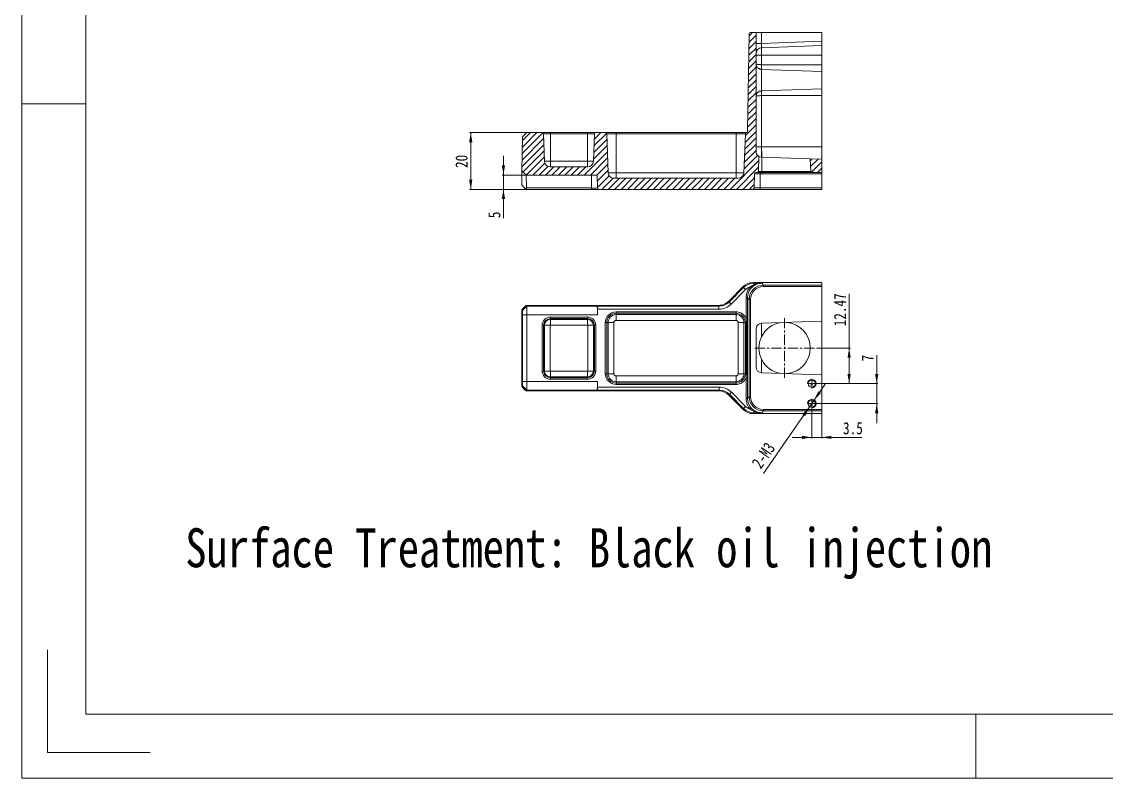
# Model space of a CAD drawing. Header units: millimetres. Extents: x 5870 to 6539, y 836 to 1309.
# Drawn here: x 5870.5 to 6250.2, y 836.1 to 1101.1 of the extents above; entities that cross this region are included whole.
import ezdxf

# ---------------------------------------------------------------- set-up
doc = ezdxf.new("R2010")
doc.units = ezdxf.units.MM
doc.header["$LTSCALE"] = 0.1
doc.linetypes.add('CENTER', pattern=[0.6, 0.375, -0.075, 0.075, -0.075])
doc.layers.get('0').update_dxf_attribs({"lineweight": 18})
for name, color, linetype, lineweight in [('1', 7, 'Continuous', 18), ('screw', 33, 'Continuous', 13), ('ZG02B_00-15KDXF_CONTINUOUS_LINE', 7, 'Continuous', 18), ('尺寸标注', 3, 'Continuous', 9), ('尺寸线层', 3, 'Continuous', 18)]:
    doc.layers.add(name, color=color, linetype=linetype, lineweight=lineweight)
doc.styles.get("Standard").update_dxf_attribs({"font": 'txt', "width": 0.8})
doc.dimstyles.new('3.5', dxfattribs={"dimscale": 0.85, "dimtxt": 5, "dimasz": 4, "dimexe": 0.5, "dimexo": 0, "dimgap": 1.2, "dimtad": 1, "dimzin": 0, "dimdsep": 46, "dimtxsty": 'Standard', "dimcen": 0, "dimdle": 8, "dimclrd": 256, "dimclre": 256, "dimclrt": 256, "dimadec": 1, "dimazin": 0, "dimtfac": 1, "dimtmove": 0, "dimatfit": 0, "dimfxl": 0, "dimtolj": 1, "dimtzin": 0, "dimarcsym": 0})

# ---------------------------------------------------------------- blocks, each defined once
blk = doc.blocks.new('*X15')
at = {"insert": (5292.8, 1049.87), "char_height": 4.25, "width": 19.664, "attachment_point": 1, "rotation": 90}
blk.add_mtext('20', dxfattribs=at)
blk = doc.blocks.new('*X14')
at = {"layer": '尺寸标注', "linetype": 'Continuous', "ltscale": 20}
for points in [[(6027.69, 1062.27), (6028.25, 1058.87), (6027.12, 1058.87)], [(6027.69, 1042.38), (6028.25, 1045.78), (6027.12, 1045.78)]]:
    blk.add_hatch(color=256, dxfattribs=at).paths.add_polyline_path(points, flags=0)
for p, q in [((6047.32, 1062.27), (6027.26, 1062.27)), ((6027.69, 1062.27), (6027.69, 1042.38)), ((6047.05, 1042.38), (6027.26, 1042.38))]:
    blk.add_line(p, q, dxfattribs=at)
at = {"layer": '尺寸标注', "ltscale": 20}
blk.add_blockref('*X15', (729.53, 0), dxfattribs=at)
blk = doc.blocks.new('screw_m3_l')
at = {"layer": 'screw', "color": 1, "linetype": 'CENTER', "ltscale": 0.093297}
for p, q in [((-1.65, 0), (1.65, 0)), ((0, -1.65), (0, 1.65))]:
    blk.add_line(p, q, dxfattribs=at)
at = {"layer": 'screw', "color": 33}
blk.add_circle((0, 0), 1.25, dxfattribs=at)
at = {"layer": 'screw', "color": 92}
blk.add_arc((0, 0), 1.5, 270, 180, dxfattribs=at)
at = {"layer": 'screw', "color": 6, "insert": (-0.51, -0.76), "char_height": 0.6, "width": 1.5963, "attachment_point": 7}
blk.add_mtext('{\\W1;M3}', dxfattribs=at)
blk = doc.blocks.new('*X19')
at = {"layer": '尺寸标注', "linetype": 'Continuous', "ltscale": 20}
for points in [[(6160.15, 986.82), (6159.58, 983.42), (6160.71, 983.42)], [(6160.15, 974.35), (6159.58, 977.75), (6160.71, 977.75)]]:
    blk.add_hatch(color=256, dxfattribs=at).paths.add_polyline_path(points, flags=0)
for p, q in [((6160.15, 974.35), (6160.15, 1005.8)), ((6148.7, 986.82), (6160.57, 986.82)), ((6148.7, 974.35), (6160.57, 974.35))]:
    blk.add_line(p, q, dxfattribs=at)
at = {"layer": '尺寸标注', "ltscale": 20, "insert": (6156.99, 1000.22), "char_height": 4.25, "width": 22.3021, "attachment_point": 5, "rotation": 90}
blk.add_mtext('12.47', dxfattribs=at)
blk = doc.blocks.new('*X20')
at = {"layer": '尺寸标注', "linetype": 'Continuous', "ltscale": 20}
for points in [[(6169.8, 974.35), (6169.23, 977.75), (6170.37, 977.75)], [(6169.8, 967.35), (6169.23, 963.95), (6170.37, 963.95)]]:
    blk.add_hatch(color=256, dxfattribs=at).paths.add_polyline_path(points, flags=0)
for p, q in [((6169.8, 960.55), (6169.8, 984.37)), ((6148.7, 974.35), (6170.23, 974.35)), ((6148.7, 967.35), (6170.23, 967.35))]:
    blk.add_line(p, q, dxfattribs=at)
at = {"layer": '尺寸标注', "ltscale": 20, "insert": (6166.66, 983.27), "char_height": 4.25, "width": 8.5, "attachment_point": 5, "rotation": 90}
blk.add_mtext('7', dxfattribs=at)
blk = doc.blocks.new('*X21')
at = {"layer": '尺寸标注', "linetype": 'Continuous', "ltscale": 20}
for points in [[(6147.05, 955.53), (6143.65, 956.1), (6143.65, 954.97)], [(6150.55, 955.53), (6153.95, 956.1), (6153.95, 954.97)]]:
    blk.add_hatch(color=256, dxfattribs=at).paths.add_polyline_path(points, flags=0)
for p, q in [((6147.05, 967.35), (6147.05, 955.11)), ((6150.55, 967.35), (6150.55, 955.11)), ((6140.25, 955.53), (6164.58, 955.53))]:
    blk.add_line(p, q, dxfattribs=at)
at = {"layer": '尺寸标注', "ltscale": 20, "insert": (6161.48, 958.72), "char_height": 4.25, "width": 12.4235, "attachment_point": 5}
blk.add_mtext('3.5', dxfattribs=at)
blk = doc.blocks.new('*X23')
at = {"layer": '尺寸标注', "linetype": 'Continuous', "ltscale": 20}
for points in [[(6147.9, 968.59), (6149.36, 971.71), (6150.3, 971.07)], [(6146.2, 966.12), (6143.8, 963.64), (6144.74, 963)]]:
    blk.add_hatch(color=256, dxfattribs=at).paths.add_polyline_path(points, flags=0)
blk.add_line((6130.17, 942.84), (6151.76, 974.19), dxfattribs=at)
at = {"layer": '尺寸标注', "ltscale": 20, "insert": (6130.14, 949.21), "char_height": 4.25, "width": 20.9338, "attachment_point": 5, "rotation": 55.4501}
blk.add_mtext('2-M3', dxfattribs=at)
blk = doc.blocks.new('*X28')
at = {"layer": '尺寸标注', "linetype": 'Continuous', "ltscale": 20}
for points in [[(6039.13, 1047.38), (6038.57, 1050.78), (6039.7, 1050.78)], [(6039.13, 1042.38), (6038.57, 1038.98), (6039.7, 1038.98)]]:
    blk.add_hatch(color=256, dxfattribs=at).paths.add_polyline_path(points, flags=0)
for p, q in [((6039.13, 1032.31), (6039.13, 1054.18)), ((6047.09, 1047.38), (6038.71, 1047.38)), ((6047.05, 1042.38), (6038.71, 1042.38))]:
    blk.add_line(p, q, dxfattribs=at)
at = {"layer": '尺寸标注', "ltscale": 20, "insert": (6035.95, 1033.44), "char_height": 4.25, "width": 8.5, "attachment_point": 5, "rotation": 90}
blk.add_mtext('5', dxfattribs=at)

msp = doc.modelspace()

# ---------------------------------------------------------------- hatches: boundary and pattern name
at = {"layer": 'ZG02B_00-15KDXF_CONTINUOUS_LINE', "linetype": 'Continuous'}
h = msp.add_hatch(dxfattribs=at)
h.set_pattern_fill('ANSI31', color=2, scale=0.5, style=0)
h.paths.add_polyline_path([(6150.55, 1048.333), (6147.016, 1048.333), (6146.706, 1048.633), (6146.551, 1053.072), (6150.55, 1052.932)], flags=0)
edge = h.paths.add_edge_path(flags=0)
edge.add_line((6052.649, 1062.273), (6047.318, 1062.273))
edge.add_line((6047.318, 1062.273), (6045.818, 1060.8))
edge.add_line((6045.818, 1060.8), (6045.61, 1048.883))
edge.add_line((6045.61, 1048.883), (6047.084, 1047.383))
edge.add_line((6047.084, 1047.383), (6071.934, 1047.383))
edge.add_line((6071.934, 1047.383), (6072.013, 1042.875))
edge.add_arc((6072.513, 1042.883), 0.5, 181, 270)
edge.add_line((6072.513, 1042.383), (6126.36, 1042.383))
edge.add_arc((6126.36, 1042.883), 0.5, 270, 358)
edge.add_line((6126.859, 1042.866), (6127.033, 1047.851))
edge.add_ellipse((6127.533, 1047.833), major_axis=(0, 0.5), ratio=1, start_angle=0, end_angle=88)
edge.add_line((6127.533, 1048.333), (6128.085, 1048.333))
edge.add_line((6128.085, 1048.333), (6128.395, 1048.633))
edge.add_line((6128.395, 1048.633), (6128.58, 1053.918))
edge.add_ellipse((6129.55, 1055.666), major_axis=(0, 2), ratio=1, start_angle=90, end_angle=150.96343)
edge.add_line((6127.55, 1055.666), (6127.55, 1097.333))
edge.add_line((6127.55, 1097.333), (6125.653, 1097.333))
edge.add_arc((6125.653, 1096.833), 0.5, 90, 179)
edge.add_line((6125.153, 1096.842), (6124.558, 1062.732))
edge.add_ellipse((6124.058, 1062.741), major_axis=(0, 0.5), ratio=1, start_angle=194.72217, end_angle=269)
edge.add_arc((6124.312, 1061.773), 0.5, 104.72217, 178)
edge.add_line((6123.813, 1061.791), (6123.338, 1048.214))
edge.add_ellipse((6121.34, 1048.283), major_axis=(0, 2), ratio=1, start_angle=180, end_angle=268)
edge.add_line((6121.34, 1046.283), (6077.761, 1046.283))
edge.add_ellipse((6077.761, 1048.283), major_axis=(0, 2), ratio=1, start_angle=92, end_angle=180)
edge.add_line((6075.762, 1048.214), (6075.288, 1061.791))
edge.add_arc((6074.788, 1061.773), 0.5, 2, 90)
edge.add_line((6074.788, 1062.273), (6071.452, 1062.273))
edge.add_arc((6071.452, 1061.773), 0.5, 90, 178)
edge.add_line((6070.952, 1061.791), (6070.618, 1052.214))
edge.add_ellipse((6068.619, 1052.283), major_axis=(0, 2), ratio=1, start_angle=180, end_angle=268)
edge.add_line((6068.619, 1050.283), (6055.482, 1050.283))
edge.add_ellipse((6055.482, 1052.283), major_axis=(0, 2), ratio=1, start_angle=92, end_angle=180)
edge.add_line((6053.483, 1052.214), (6053.148, 1061.791))
edge.add_arc((6052.649, 1061.773), 0.5, 2, 90)

# ---------------------------------------------------------------- linework, layer by layer
at = {"color": 7, "linetype": 'Continuous'}
for p, q in [((5870.489, 836.129), (5870.489, 1308.534)), ((5892.985, 858.625), (5892.985, 1286.039)), ((5870.489, 1072.332), (5892.985, 1072.332)), ((5879.488, 845.128), (5879.488, 881.12)), ((5892.985, 858.625), (6516.109, 858.625)), ((6204.547, 836.129), (6204.547, 858.625)), ((5879.488, 845.128), (5915.48, 845.128)), ((5870.489, 836.129), (6538.605, 836.129))]:
    msp.add_line(p, q, dxfattribs=at)
at = {"color": 2, "linetype": 'Continuous'}
for p, q in [((6111.191, 858.625), (6165.18, 858.625)), ((6165.18, 858.625), (6201.173, 858.625)), ((6201.173, 858.625), (6255.162, 858.625))]:
    msp.add_line(p, q, dxfattribs=at)
at = {"layer": '1', "color": 155, "linetype": 'Continuous', "lineweight": 18}
for p, q in [((6127.55, 1055.666), (6127.55, 1097.333)), ((6124.558, 1062.732), (6125.153, 1096.842)), ((6146.706, 1048.633), (6137.55, 1048.633))]:
    msp.add_line(p, q, dxfattribs=at)
at = {"layer": '1', "color": 7, "linetype": 'Continuous', "lineweight": 18}
for p, q in [((6127.55, 1055.666), (6127.55, 1097.333)), ((6125.153, 1096.842), (6124.558, 1062.732))]:
    msp.add_line(p, q, dxfattribs=at)
at = {"layer": 'ZG02B_00-15KDXF_CONTINUOUS_LINE', "color": 7, "linetype": 'Continuous'}
for p, q in [((6127.55, 1097.333), (6125.653, 1097.333)), ((6127.55, 1097.333), (6125.653, 1097.333)), ((6127.55, 1097.333), (6129.48, 1097.333)), ((6129.48, 1097.333), (6150.55, 1097.333)), ((6129.48, 1097.333), (6129.48, 1093.498)), ((6150.55, 1097.333), (6150.55, 1094.234)), ((6127.55, 1093.498), (6129.48, 1093.498)), ((6129.48, 1093.498), (6150.55, 1094.234)), ((6150.55, 1094.234), (6150.55, 1092.735)), ((6150.55, 1092.735), (6129.48, 1091.999)), ((6129.48, 1091.999), (6129.48, 1089.333)), ((6150.55, 1092.735), (6150.55, 1089.333)), ((6127.55, 1089.333), (6129.48, 1089.333)), ((6150.55, 1089.333), (6129.48, 1089.333)), ((6129.48, 1089.333), (6129.48, 1086.054)), ((6129.48, 1086.054), (6150.55, 1086.054)), ((6150.55, 1086.054), (6150.55, 1089.333)), ((6150.55, 1086.054), (6150.55, 1083.687)), ((6150.55, 1083.687), (6129.48, 1084.413)), ((6129.48, 1084.413), (6129.48, 1076.854)), ((6150.55, 1077.58), (6150.55, 1083.687)), ((6129.48, 1076.854), (6150.55, 1077.58)), ((6150.55, 1075.213), (6129.48, 1075.213)), ((6129.48, 1075.213), (6129.48, 1057.333)), ((6150.55, 1077.58), (6150.55, 1075.213)), ((6150.55, 1057.333), (6150.55, 1075.213)), ((6045.61, 1048.883), (6045.818, 1060.8)), ((6045.818, 1060.8), (6045.61, 1048.883)), ((6047.318, 1062.273), (6045.818, 1060.8)), ((6047.318, 1062.273), (6045.818, 1060.8)), ((6052.649, 1062.273), (6047.318, 1062.273)), ((6052.649, 1062.273), (6047.318, 1062.273)), ((6052.649, 1062.273), (6055.55, 1062.273)), ((6053.483, 1052.214), (6053.148, 1061.791)), ((6055.55, 1061.791), (6053.148, 1061.791)), ((6053.483, 1052.214), (6053.148, 1061.791)), ((6055.55, 1062.273), (6055.55, 1061.791)), ((6055.55, 1062.273), (6068.55, 1062.273)), ((6055.55, 1061.791), (6055.55, 1052.214)), ((6068.55, 1061.791), (6055.55, 1061.791)), ((6068.55, 1062.273), (6068.55, 1061.791)), ((6068.55, 1062.273), (6071.452, 1062.273)), ((6068.55, 1052.214), (6068.55, 1061.791)), ((6070.952, 1061.791), (6068.55, 1061.791)), ((6070.952, 1061.791), (6070.618, 1052.214)), ((6070.952, 1061.791), (6070.618, 1052.214)), ((6074.788, 1062.273), (6071.452, 1062.273)), ((6074.788, 1062.273), (6071.452, 1062.273)), ((6074.788, 1062.273), (6078.55, 1062.273)), ((6075.288, 1061.791), (6075.762, 1048.214)), ((6078.55, 1061.791), (6075.288, 1061.791)), ((6075.762, 1048.214), (6075.288, 1061.791)), ((6078.55, 1062.273), (6120.55, 1062.273)), ((6078.55, 1062.273), (6078.55, 1061.791)), ((6078.55, 1061.791), (6078.55, 1048.214)), ((6120.55, 1061.791), (6078.55, 1061.791)), ((6120.55, 1062.273), (6120.55, 1061.791)), ((6120.55, 1062.273), (6124.059, 1062.273)), ((6123.813, 1061.791), (6120.55, 1061.791)), ((6120.55, 1048.214), (6120.55, 1061.791)), ((6123.338, 1048.214), (6123.813, 1061.791)), ((6123.813, 1061.791), (6123.338, 1048.214)), ((6127.55, 1057.333), (6129.48, 1057.333)), ((6129.48, 1057.333), (6150.55, 1057.333)), ((6129.48, 1057.333), (6129.48, 1053.668)), ((6129.55, 1055.666), (6129.55, 1047.666)), ((6150.55, 1057.333), (6150.55, 1052.932)), ((6053.483, 1052.214), (6055.55, 1052.214)), ((6055.55, 1052.214), (6068.55, 1052.214)), ((6055.55, 1052.214), (6055.55, 1050.283)), ((6068.55, 1052.214), (6070.618, 1052.214)), ((6068.55, 1052.214), (6068.55, 1050.283)), ((6128.58, 1053.918), (6128.395, 1048.633)), ((6128.395, 1048.633), (6128.58, 1053.918)), ((6129.48, 1053.668), (6146.551, 1053.072)), ((6146.706, 1048.633), (6146.551, 1053.072)), ((6146.551, 1053.072), (6150.55, 1052.932)), ((6146.706, 1048.633), (6146.551, 1053.072)), ((6146.551, 1053.072), (6150.55, 1052.932)), ((6150.55, 1052.932), (6150.55, 1048.333)), ((6150.55, 1052.932), (6150.55, 1048.333)), ((6045.55, 1045.436), (6045.61, 1048.883)), ((6045.61, 1048.883), (6047.084, 1047.383)), ((6045.61, 1048.883), (6047.084, 1047.383)), ((6068.619, 1050.283), (6055.482, 1050.283)), ((6068.619, 1050.283), (6055.482, 1050.283)), ((6075.762, 1048.214), (6078.55, 1048.214)), ((6078.55, 1048.214), (6120.55, 1048.214)), ((6078.55, 1048.214), (6078.55, 1046.283)), ((6120.55, 1048.214), (6123.338, 1048.214)), ((6120.55, 1048.214), (6120.55, 1046.283)), ((6127.533, 1048.333), (6128.085, 1048.333)), ((6127.533, 1048.333), (6128.085, 1048.333)), ((6128.085, 1048.333), (6128.395, 1048.633)), ((6128.085, 1048.333), (6128.395, 1048.633)), ((6128.085, 1048.333), (6147.016, 1048.333)), ((6137.55, 1048.633), (6128.395, 1048.633)), ((6129.05, 1047.851), (6129.05, 1048.333)), ((6146.706, 1048.633), (6147.016, 1048.333)), ((6147.016, 1048.333), (6146.706, 1048.633)), ((6147.016, 1048.333), (6150.55, 1048.333)), ((6150.55, 1048.333), (6147.016, 1048.333)), ((6150.55, 1048.333), (6150.55, 1047.851)), ((6045.606, 1043.827), (6045.55, 1045.436)), ((6047.084, 1047.383), (6071.934, 1047.383)), ((6047.084, 1047.383), (6071.934, 1047.383)), ((6047.091, 1047.383), (6047.156, 1042.866)), ((6070.014, 1042.866), (6069.935, 1047.383)), ((6072.013, 1042.875), (6071.934, 1047.383)), ((6071.934, 1047.383), (6072.013, 1042.875)), ((6077.761, 1046.283), (6121.34, 1046.283)), ((6121.34, 1046.283), (6077.761, 1046.283)), ((6127.033, 1047.851), (6126.859, 1042.866)), ((6126.859, 1042.866), (6127.033, 1047.851)), ((6129.05, 1047.851), (6127.033, 1047.851)), ((6129.05, 1047.851), (6129.05, 1042.866)), ((6150.55, 1047.851), (6129.05, 1047.851)), ((6150.55, 1047.851), (6150.55, 1042.866)), ((6045.606, 1043.827), (6046.961, 1042.473)), ((6047.05, 1042.383), (6046.961, 1042.473)), ((6070.014, 1042.383), (6047.05, 1042.383)), ((6047.156, 1042.866), (6070.014, 1042.866)), ((6070.014, 1042.383), (6070.014, 1042.866)), ((6072.513, 1042.383), (6070.014, 1042.383)), ((6126.36, 1042.383), (6072.513, 1042.383)), ((6072.513, 1042.383), (6126.36, 1042.383)), ((6129.05, 1042.383), (6126.36, 1042.383)), ((6126.859, 1042.866), (6129.05, 1042.866)), ((6129.05, 1042.383), (6129.05, 1042.866)), ((6129.05, 1042.866), (6150.55, 1042.866)), ((6150.55, 1042.383), (6129.05, 1042.383)), ((6150.55, 1042.866), (6150.55, 1042.383)), ((6123.086, 1008.328), (6117.99, 1003.232)), ((6118.119, 1002.919), (6123.216, 1008.016)), ((6123.923, 1007.309), (6118.826, 1002.212)), ((6123.086, 1008.328), (6123.086, 1008.328)), ((6123.216, 1008.016), (6123.086, 1008.328)), ((6123.216, 1008.016), (6123.923, 1007.309)), ((6125.652, 1008.326), (6126.007, 1007.974)), ((6150.55, 1009.793), (6126.621, 1009.793)), ((6126.621, 1009.793), (6126.621, 1009.793)), ((6126.621, 1009.793), (6126.75, 1009.48)), ((6126.75, 1009.48), (6129.532, 1009.48)), ((6126.75, 1009.48), (6126.75, 1008.952)), ((6129.532, 1009.48), (6130.153, 1008.859)), ((6130.153, 1008.859), (6150.55, 1008.859)), ((6130.153, 1008.859), (6130.153, 1008.359)), ((6150.55, 1008.359), (6130.153, 1008.359)), ((6150.55, 1009.793), (6150.55, 1008.859)), ((6150.55, 1008.859), (6150.55, 1008.359)), ((6150.55, 996.225), (6150.55, 1008.359)), ((6117.989, 1003.232), (6118.119, 1002.919)), ((6117.989, 1003.232), (6117.989, 1003.232)), ((6118.119, 1002.919), (6118.826, 1002.212)), ((6124.059, 997.08), (6124.059, 1004.455)), ((6124.059, 1004.455), (6124.559, 1004.455)), ((6125.153, 1003.86), (6124.559, 1004.455)), ((6124.559, 1004.455), (6124.559, 997.08)), ((6125.153, 969.786), (6125.153, 1003.86)), ((6125.153, 1003.86), (6125.653, 1003.86)), ((6125.653, 1003.86), (6125.653, 969.786)), ((6045.55, 1000.231), (6045.551, 1000.233)), ((6045.55, 1000.232), (6045.55, 997.417)), ((6045.793, 999.989), (6045.55, 1000.232)), ((6071.931, 1001.732), (6047.05, 1001.732)), ((6047.05, 1001.732), (6047.05, 1001.731)), ((6047.05, 1001.731), (6047.292, 1001.489)), ((6047.292, 1001.489), (6071.931, 1001.489)), ((6071.931, 1001.732), (6072.003, 1001.767)), ((6072, 1001.455), (6071.931, 1001.489)), ((6072, 1001.455), (6114.584, 1001.455)), ((6114.454, 1001.767), (6072.003, 1001.767)), ((6114.584, 1000.455), (6072.034, 1000.455)), ((6072.034, 1000.455), (6072.034, 998.49)), ((6078.55, 999.484), (6120.55, 999.484)), ((6078.55, 998.985), (6078.55, 999.484)), ((6078.55, 998.985), (6078.55, 998.511)), ((6120.55, 998.985), (6078.55, 998.985)), ((6114.584, 1001.455), (6114.454, 1001.767)), ((6114.454, 1001.767), (6114.454, 1001.767)), ((6114.584, 1001.455), (6114.584, 1000.455)), ((6120.55, 998.985), (6120.55, 999.484)), ((6120.55, 998.511), (6120.55, 998.985)), ((6045.55, 997.417), (6045.61, 997.187)), ((6045.61, 997.187), (6045.61, 976.359)), ((6045.818, 975.056), (6045.818, 998.49)), ((6072.034, 998.49), (6047.318, 998.49)), ((6047.318, 998.49), (6047.318, 975.056)), ((6055.55, 997.175), (6055.55, 997.674)), ((6055.55, 997.674), (6068.55, 997.674)), ((6055.55, 997.175), (6055.55, 996.84)), ((6068.55, 997.175), (6055.55, 997.175)), ((6055.55, 996.84), (6068.55, 996.84)), ((6055.55, 996.84), (6055.55, 994.841)), ((6068.55, 994.841), (6055.55, 994.841)), ((6068.55, 997.175), (6068.55, 997.674)), ((6068.55, 996.84), (6068.55, 997.175)), ((6068.55, 996.84), (6068.55, 994.841)), ((6075.288, 995.722), (6074.788, 995.722)), ((6074.788, 977.823), (6074.788, 995.722)), ((6075.288, 995.722), (6075.288, 977.823)), ((6075.762, 995.722), (6075.288, 995.722)), ((6075.762, 977.823), (6075.762, 995.722)), ((6077.761, 995.722), (6075.762, 995.722)), ((6077.761, 995.722), (6077.761, 977.823)), ((6078.55, 998.511), (6120.55, 998.511)), ((6078.55, 998.511), (6078.55, 996.512)), ((6120.55, 996.512), (6078.55, 996.512)), ((6120.55, 998.511), (6120.55, 996.512)), ((6121.34, 977.823), (6121.34, 995.722)), ((6123.338, 995.722), (6121.34, 995.722)), ((6123.338, 995.722), (6123.338, 977.823)), ((6123.813, 995.722), (6123.338, 995.722)), ((6123.813, 977.823), (6123.813, 995.722)), ((6124.185, 995.722), (6123.813, 995.722)), ((6124.059, 997.08), (6124.559, 997.08)), ((6124.185, 977.823), (6124.185, 995.722)), ((6124.185, 995.722), (6124.558, 995.722)), ((6124.558, 995.722), (6124.558, 977.823)), ((6129.48, 995.489), (6150.55, 996.225)), ((6129.48, 995.489), (6129.48, 990.761)), ((6150.55, 977.422), (6150.55, 996.224)), ((6052.649, 994.773), (6053.148, 994.773)), ((6052.649, 978.773), (6052.649, 994.773)), ((6053.148, 994.773), (6053.148, 978.773)), ((6053.483, 994.773), (6053.148, 994.773)), ((6053.483, 978.773), (6053.483, 994.773)), ((6055.482, 994.773), (6053.483, 994.773)), ((6055.482, 994.773), (6055.482, 978.773)), ((6068.619, 978.773), (6068.619, 994.773)), ((6070.618, 994.773), (6068.619, 994.773)), ((6070.618, 994.773), (6070.618, 978.773)), ((6070.952, 994.773), (6070.618, 994.773)), ((6070.952, 978.773), (6070.952, 994.773)), ((6070.952, 994.773), (6071.452, 994.773)), ((6071.452, 994.773), (6071.452, 978.773)), ((6127.55, 980.156), (6127.55, 993.49)), ((6129.48, 982.885), (6129.48, 978.157)), ((6045.61, 976.359), (6045.55, 976.128)), ((6045.55, 976.128), (6045.55, 973.314)), ((6052.649, 978.773), (6053.148, 978.773)), ((6053.148, 978.773), (6053.483, 978.773)), ((6055.482, 978.773), (6053.483, 978.773)), ((6055.55, 978.704), (6068.55, 978.704)), ((6055.55, 978.704), (6055.55, 976.705)), ((6068.55, 976.705), (6055.55, 976.705)), ((6055.55, 976.705), (6055.55, 976.371)), ((6055.55, 976.371), (6068.55, 976.371)), ((6055.55, 975.871), (6055.55, 976.371)), ((6068.55, 975.871), (6055.55, 975.871)), ((6068.55, 978.704), (6068.55, 976.705)), ((6068.55, 976.371), (6068.55, 976.705)), ((6068.55, 975.871), (6068.55, 976.371)), ((6070.618, 978.773), (6068.619, 978.773)), ((6070.618, 978.773), (6070.952, 978.773)), ((6070.952, 978.773), (6071.452, 978.773)), ((6075.288, 977.823), (6074.788, 977.823)), ((6075.288, 977.823), (6075.762, 977.823)), ((6077.761, 977.823), (6075.762, 977.823)), ((6078.55, 977.034), (6120.55, 977.034)), ((6078.55, 977.034), (6078.55, 975.035)), ((6120.55, 977.034), (6120.55, 975.035)), ((6123.338, 977.823), (6121.34, 977.823)), ((6123.338, 977.823), (6123.813, 977.823)), ((6124.185, 977.823), (6123.813, 977.823)), ((6124.059, 969.191), (6124.059, 976.465)), ((6124.059, 976.465), (6124.559, 976.465)), ((6124.185, 977.823), (6124.558, 977.823)), ((6124.559, 976.465), (6124.559, 969.191)), ((6150.55, 977.421), (6129.48, 978.157)), ((6150.55, 965.286), (6150.55, 977.421)), ((6045.551, 973.313), (6045.55, 973.314)), ((6045.55, 973.314), (6045.551, 973.314)), ((6045.551, 973.314), (6045.793, 973.556)), ((6047.05, 971.814), (6045.551, 973.314)), ((6047.292, 972.056), (6047.05, 971.814)), ((6071.931, 972.056), (6047.292, 972.056)), ((6047.318, 975.056), (6072.034, 975.056)), ((6072, 972.091), (6071.931, 972.056)), ((6114.684, 972.091), (6072, 972.091)), ((6072.034, 975.056), (6072.034, 973.09)), ((6072.034, 973.09), (6114.684, 973.09)), ((6120.55, 975.035), (6078.55, 975.035)), ((6078.55, 975.035), (6078.55, 974.561)), ((6078.55, 974.561), (6120.55, 974.561)), ((6078.55, 974.061), (6078.55, 974.561)), ((6120.55, 974.061), (6078.55, 974.061)), ((6114.555, 971.778), (6114.684, 972.091)), ((6114.684, 973.09), (6114.684, 972.091)), ((6120.55, 974.561), (6120.55, 975.035)), ((6120.55, 974.061), (6120.55, 974.561)), ((6047.05, 971.814), (6071.931, 971.814)), ((6047.05, 971.814), (6047.05, 971.814)), ((6071.931, 971.814), (6072.003, 971.778)), ((6072.003, 971.778), (6114.555, 971.778)), ((6114.555, 971.778), (6114.555, 971.778)), ((6118.219, 970.626), (6118.09, 970.314)), ((6118.09, 970.314), (6118.09, 970.314)), ((6123.086, 965.318), (6118.09, 970.313)), ((6118.926, 971.333), (6118.219, 970.626)), ((6123.216, 965.63), (6118.219, 970.626)), ((6118.926, 971.333), (6123.923, 966.337)), ((6124.059, 969.191), (6124.559, 969.191)), ((6124.559, 969.191), (6125.153, 969.786)), ((6125.153, 969.786), (6125.653, 969.786)), ((6123.086, 965.318), (6123.216, 965.63)), ((6123.086, 965.318), (6123.086, 965.318)), ((6123.923, 966.337), (6123.216, 965.63)), ((6125.652, 965.32), (6126.007, 965.671)), ((6126.75, 964.693), (6126.75, 964.166)), ((6130.153, 964.786), (6129.532, 964.166)), ((6130.153, 965.286), (6150.55, 965.286)), ((6130.153, 964.786), (6130.153, 965.286)), ((6150.55, 964.786), (6130.153, 964.786)), ((6150.55, 965.286), (6150.55, 964.786)), ((6150.55, 963.853), (6150.55, 964.786)), ((6126.75, 964.166), (6126.621, 963.853)), ((6126.621, 963.853), (6126.621, 963.853)), ((6150.55, 963.853), (6126.621, 963.853)), ((6129.532, 964.166), (6126.75, 964.166))]:
    msp.add_line(p, q, dxfattribs=at)
at = {"layer": 'ZG02B_00-15KDXF_CONTINUOUS_LINE', "color": 1, "linetype": 'CENTER', "ltscale": 96.171974}
for p, q in [((6137.561, 976.411), (6137.561, 997.235)), ((6127.149, 986.823), (6147.974, 986.823))]:
    msp.add_line(p, q, dxfattribs=at)
at = {"layer": 'ZG02B_00-15KDXF_CONTINUOUS_LINE', "color": 7, "linetype": 'Continuous'}
for centre in [(6147.05, 974.353), (6147.05, 967.353)]:
    msp.add_circle(centre, 1.25, dxfattribs=at)
for centre, radius, start, end in [((6125.653, 1096.833), 0.5, 90, 179), ((6125.653, 1096.833), 0.5, 90, 179), ((6129.55, 1090), 2, 92, 180), ((6052.649, 1061.773), 0.5, 2, 90), ((6052.649, 1061.773), 0.5, 2, 90), ((6071.452, 1061.773), 0.5, 90, 178), ((6071.452, 1061.773), 0.5, 90, 178), ((6074.788, 1061.773), 0.5, 2, 90), ((6074.788, 1061.773), 0.5, 2, 90), ((6124.312, 1061.773), 0.5, 104.72217, 178), ((6124.312, 1061.773), 0.5, 104.72217, 178), ((6124.059, 1062.773), 0.5, 270, 359), ((6124.058, 1062.741), 0.5, 284.72217, 359), ((6124.058, 1062.741), 0.5, 284.72217, 359), ((6129.55, 1055.666), 2, 180, 240.96343), ((6129.55, 1055.666), 2, 180, 240.96343), ((6055.482, 1052.283), 2, 182, 270), ((6055.482, 1052.283), 2, 182, 270), ((6068.619, 1052.283), 2, 270, 358), ((6068.619, 1052.283), 2, 270, 358), ((6077.761, 1048.283), 2, 182, 270), ((6077.761, 1048.283), 2, 182, 270), ((6121.34, 1048.283), 2, 270, 358), ((6121.34, 1048.283), 2, 270, 358), ((6127.533, 1047.833), 0.5, 90, 178), ((6127.533, 1047.833), 0.5, 90, 178), ((6072.513, 1042.883), 0.5, 181, 270), ((6072.513, 1042.883), 0.5, 181, 270), ((6126.36, 1042.883), 0.5, 270, 358), ((6126.36, 1042.883), 0.5, 270, 358), ((6126.621, 1004.793), 5, 90.00361, 134.99639), ((6078.55, 995.722), 3.762, 90, 180), ((6078.55, 995.722), 3.262, 90, 180), ((6120.55, 995.722), 3.762, 21.15611, 90), ((6120.55, 995.722), 3.262, 360, 90), ((6055.55, 994.773), 2.902, 90, 180), ((6055.55, 994.773), 2.402, 90, 180), ((6055.55, 994.773), 2.067, 90, 180), ((6055.55, 994.773), 0.0686, 90, 180), ((6068.55, 994.773), 2.902, 360, 90), ((6068.55, 994.773), 2.402, 360, 90), ((6068.55, 994.773), 2.067, 360, 90), ((6068.55, 994.773), 0.0686, 360, 90), ((6078.55, 995.722), 2.788, 90, 180), ((6078.55, 995.722), 0.789, 90, 180), ((6120.55, 995.722), 2.788, 360, 90), ((6120.55, 995.722), 0.789, 360, 90), ((6129.55, 993.49), 2, 92, 180), ((6129.55, 980.156), 2, 180, 268), ((6055.55, 978.773), 2.902, 180, 270), ((6055.55, 978.773), 2.402, 180, 270), ((6055.55, 978.773), 2.067, 180, 270), ((6055.55, 978.773), 0.0686, 180, 270), ((6068.55, 978.773), 2.067, 270, 0), ((6068.55, 978.773), 0.0686, 270, 0), ((6068.55, 978.773), 2.402, 270, 0), ((6068.55, 978.773), 2.902, 270, 0), ((6078.55, 977.823), 3.762, 180, 270), ((6078.55, 977.823), 3.262, 180, 270), ((6078.55, 977.823), 2.788, 180, 270), ((6078.55, 977.823), 0.789, 180, 270), ((6120.55, 977.823), 2.788, 270, 0), ((6120.55, 977.823), 0.789, 270, 0), ((6120.55, 977.823), 3.262, 270, 0), ((6120.55, 977.823), 3.762, 270, 338.84389), ((6126.621, 968.853), 5, 225.00361, 269.99639)]:
    msp.add_arc(centre, radius, start, end, dxfattribs=at)
for centre, major_axis, ratio, start_param, end_param in [((6129.55, 1093.503), (-0.07, -1.503), 0.046197, 4.7173793, 6.2869576), ((6046.656, 1042.883), (0.365, -0.36), 0.951817, 6.1212984, 7.0506479), ((6070.013, 1042.883), (2, -0.009), 0.0087194, 4.7131883, 6.2831853), ((6126.751, 1004.479), (1.914, -4.62), 0.9998929, 2.7489567, 3.5342286), ((6126.751, 1004.479), (-1.531, 3.696), 0.9998216, 6.1687109, 6.6758213), ((6129.56, 1004.453), (-3.89, 3.89), 0.9996955, 0.0044273, 0.7852459), ((6129.56, 1004.453), (3.537, -3.537), 0.9996346, 3.1460199, 3.9268385), ((6130.154, 1003.859), (3.536, -3.536), 0.9997563, 2.3563468, 3.9268385), ((6130.154, 1003.859), (-3.183, 3.183), 0.9996955, 5.4979394, 7.0684312), ((6126.75, 1009.189), (0.258, -0.428), 0.2663182, 5.1290663, 6.258378), ((6114.583, 1006.456), (1.914, -4.621), 0.9997502, 5.8905493, 6.6758213), ((6071.929, 998.49), (0, 3), 0.0349208, 4.712389, 6.265732), ((6071.999, 1000.455), (0, 1), 0.0349208, 4.712389, 6.265732), ((6114.583, 1006.456), (2.297, -5.544), 0.9998216, 5.8905493, 6.6758213), ((6137.561, 986.823), (8.989, 0), 0.9999993, 1.7077084, 2.6881139), ((6137.561, 986.823), (8.989, 0), 0.9999993, 4.7796056, 7.7867651), ((6137.561, 986.823), (8.989, 0), 0.9999993, 3.5950714, 4.5754769), ((6071.929, 975.056), (0, 3), 0.0349208, 3.1590459, 4.712389), ((6071.999, 973.09), (0, 1), 0.0349208, 3.1590459, 4.712389), ((6114.684, 967.089), (-2.297, -5.544), 0.9998216, 2.7489567, 3.5342286), ((6114.684, 967.089), (1.914, 4.621), 0.9997502, 5.8905493, 6.6758213), ((6129.56, 969.193), (-3.89, -3.89), 0.9996955, 5.4979394, 6.278758), ((6129.56, 969.193), (3.537, 3.537), 0.9996346, 2.3563468, 3.1371654), ((6130.154, 969.787), (3.536, 3.536), 0.9997563, 2.3563468, 3.9268385), ((6130.154, 969.787), (-3.183, -3.183), 0.9996955, 5.4979394, 7.0684312), ((6126.751, 969.166), (1.914, 4.62), 0.9998929, 2.7489567, 3.5342286), ((6126.751, 969.166), (1.531, 3.696), 0.9998216, 2.7489567, 3.2560671), ((6126.75, 964.457), (0.258, 0.428), 0.2663182, 0.0248074, 1.154119)]:
    msp.add_ellipse(centre, major_axis=major_axis, ratio=ratio, start_param=start_param, end_param=end_param, dxfattribs=at)
for points, knots in [([(6127.55, 1086.328), (6127.56, 1086.308), (6127.576, 1086.273), (6127.734, 1086.206), (6128.032, 1086.142), (6128.509, 1086.091), (6128.983, 1086.062), (6129.317, 1086.057), (6129.48, 1086.054)], [0, 0, 0, 0, 13177.4282282, 22626.378398, 45099.0465026, 60658.7376214, 75615.7446604, 89984.2474566, 89984.2474566, 89984.2474566, 89984.2474566]), ([(6127.55, 1086.328), (6127.55, 1086.205), (6127.563, 1086.084), (6127.599, 1085.904), (6127.614, 1085.845), (6127.65, 1085.728), (6127.671, 1085.669), (6127.743, 1085.499), (6127.802, 1085.391), (6127.94, 1085.186), (6128.021, 1085.088), (6128.198, 1084.912), (6128.295, 1084.832), (6128.452, 1084.726), (6128.507, 1084.693), (6128.618, 1084.632), (6128.675, 1084.604), (6128.85, 1084.529), (6128.971, 1084.49), (6129.16, 1084.447), (6129.223, 1084.436), (6129.319, 1084.424), (6129.352, 1084.421), (6129.408, 1084.416), (6129.432, 1084.415), (6129.464, 1084.413), (6129.472, 1084.413), (6129.48, 1084.413)], [0, 0, 0, 0, 23264.6977834, 23264.6977834, 34897.0466751, 34897.0466751, 46529.3955668, 46529.3955668, 69794.0933502, 69794.0933502, 93058.7911336, 93058.7911336, 116323.488917, 116323.488917, 127955.8378087, 127955.8378087, 139588.1867004, 139588.1867004, 162852.8844838, 162852.8844838, 174485.2333755, 174485.2333755, 180301.4078213, 180301.4078213, 184663.5386557, 184663.5386557, 186117.5822672, 186117.5822672, 186117.5822672, 186117.5822672]), ([(6129.48, 1086.054), (6129.475, 1085.856), (6129.465, 1085.466), (6129.461, 1084.962), (6129.465, 1084.573), (6129.475, 1084.467), (6129.48, 1084.413)], [0, 0, 0, 0, 16002.4187659, 31338.1823464, 46673.262957, 62676.3637109, 62676.3637109, 62676.3637109, 62676.3637109]), ([(6127.55, 1074.939), (6127.557, 1075.056), (6127.571, 1075.3), (6127.719, 1075.771), (6128.046, 1076.259), (6128.546, 1076.622), (6129.026, 1076.811), (6129.333, 1076.84), (6129.48, 1076.854)], [0, 0, 0, 0, 10819.212023, 22549.0913552, 44981.6259216, 62964.0701699, 77090.1089617, 90038.2749085, 90038.2749085, 90038.2749085, 90038.2749085]), ([(6127.55, 1074.939), (6127.55, 1074.956), (6127.563, 1074.974), (6127.599, 1075), (6127.614, 1075.008), (6127.651, 1075.025), (6127.672, 1075.033), (6127.744, 1075.058), (6127.803, 1075.073), (6127.943, 1075.103), (6128.023, 1075.116), (6128.201, 1075.142), (6128.298, 1075.153), (6128.456, 1075.168), (6128.51, 1075.173), (6128.621, 1075.181), (6128.678, 1075.185), (6128.854, 1075.196), (6128.976, 1075.202), (6129.163, 1075.208), (6129.226, 1075.209), (6129.321, 1075.211), (6129.353, 1075.211), (6129.409, 1075.212), (6129.433, 1075.212), (6129.464, 1075.212), (6129.472, 1075.212), (6129.48, 1075.213)], [0, 0, 0, 0, 23280.6298552, 23280.6298552, 34920.9447828, 34920.9447828, 46561.2597103, 46561.2597103, 69841.8895655, 69841.8895655, 93122.5194207, 93122.5194207, 116403.1492758, 116403.1492758, 128043.4642034, 128043.4642034, 139683.779131, 139683.779131, 162964.4089862, 162964.4089862, 174604.7239138, 174604.7239138, 180424.8813775, 180424.8813775, 184789.9994754, 184789.9994754, 186245.0388413, 186245.0388413, 186245.0388413, 186245.0388413]), ([(6129.48, 1076.854), (6129.475, 1076.8), (6129.465, 1076.694), (6129.461, 1076.305), (6129.465, 1075.801), (6129.475, 1075.411), (6129.48, 1075.213)], [0, 0, 0, 0, 16011.8605188, 31356.6724425, 46700.8010645, 62713.3439026, 62713.3439026, 62713.3439026, 62713.3439026]), ([(6124.185, 1062.257), (6124.185, 1062.257), (6124.161, 1062.264), (6124.099, 1062.272), (6124.08, 1062.273), (6124.059, 1062.273)], [0, 0, 0, 0, 25991.1534402, 25991.1534402, 35364.7257828, 35364.7257828, 35364.7257828, 35364.7257828]), ([(6129.48, 1053.668), (6128.878, 1053.689), (6128.58, 1053.918), (6128.58, 1053.918), (6128.58, 1053.918), (6128.58, 1053.918)], [0, 0, 0, 0, 35365.4596498, 35365.4596498, 35410.1059679, 35410.1059679, 35410.1059679, 35410.1059679]), ([(6127.005, 1008.759), (6126.708, 1008.579), (6126.412, 1008.358), (6126.099, 1008.066), (6126.053, 1008.021), (6126.007, 1007.974)], [0, 0, 0, 0, 30177.3379224, 30177.3379224, 35497.9912716, 35497.9912716, 35497.9912716, 35497.9912716]), ([(6126.75, 1008.952), (6127.175, 1009.123), (6127.612, 1009.247), (6128.536, 1009.428), (6129.028, 1009.476), (6129.523, 1009.48), (6129.528, 1009.48), (6129.532, 1009.48)], [0, 0, 0, 0, 23414.9766494, 23414.9766494, 49451.1157422, 49451.1157422, 49699.7250579, 49699.7250579, 49699.7250579, 49699.7250579]), ([(6129.532, 1009.48), (6129.528, 1009.48), (6129.524, 1009.48), (6129.075, 1009.474), (6128.626, 1009.408), (6127.787, 1009.161), (6127.387, 1008.989), (6127.005, 1008.759)], [0, 0, 0, 0, 238.2126925, 238.2126925, 26182.6046328, 26182.6046328, 49706.6269036, 49706.6269036, 49706.6269036, 49706.6269036]), ([(6117.989, 1003.232), (6117.508, 1002.751), (6116.966, 1002.395), (6115.764, 1001.898), (6115.107, 1001.767), (6114.454, 1001.767)], [0, 0, 0, 0, 17723.5039419, 17723.5039419, 35447.0078839, 35447.0078839, 35447.0078839, 35447.0078839]), ([(6047.292, 1001.489), (6047.297, 1001.476), (6047.301, 1001.146), (6047.31, 1000.038), (6047.314, 999.266), (6047.318, 998.49)], [0, 0, 0, 0, 17513.6666538, 17513.6666538, 35027.3333075, 35027.3333075, 35027.3333075, 35027.3333075]), ([(6124.185, 995.722), (6124.185, 996.057), (6124.161, 996.391), (6124.099, 996.842), (6124.08, 996.961), (6124.059, 997.08)], [0, 0, 0, 0, 26099.479342, 26099.479342, 35512.1188494, 35512.1188494, 35512.1188494, 35512.1188494]), ([(6129.48, 990.761), (6128.878, 989.525), (6128.58, 988.175), (6128.579, 985.472), (6128.878, 984.12), (6129.48, 982.885)], [0, 0, 0, 0, 31523.6061902, 31523.6061902, 63047.2123805, 63047.2123805, 63047.2123805, 63047.2123805]), ([(6124.059, 976.465), (6124.118, 976.794), (6124.159, 977.127), (6124.182, 977.581), (6124.185, 977.702), (6124.185, 977.823)], [0, 0, 0, 0, 26115.3275557, 26115.3275557, 35556.7632461, 35556.7632461, 35556.7632461, 35556.7632461]), ([(6047.318, 975.056), (6047.314, 974.279), (6047.31, 973.507), (6047.301, 972.399), (6047.297, 972.07), (6047.292, 972.056)], [0, 0, 0, 0, 17543.6652712, 17543.6652712, 35087.3305423, 35087.3305423, 35087.3305423, 35087.3305423]), ([(6126.75, 964.693), (6126.412, 964.836), (6126.078, 965.02), (6125.73, 965.262), (6125.691, 965.291), (6125.652, 965.32)], [0, 0, 0, 0, 31556.9773423, 31556.9773423, 35595.833877, 35595.833877, 35595.833877, 35595.833877]), ([(6126.007, 965.671), (6126.041, 965.638), (6126.074, 965.604), (6126.384, 965.309), (6126.694, 965.075), (6127.005, 964.887)], [0, 0, 0, 0, 3902.5108551, 3902.5108551, 35598.2935282, 35598.2935282, 35598.2935282, 35598.2935282]), ([(6129.532, 964.166), (6129.528, 964.166), (6129.523, 964.166), (6129.028, 964.17), (6128.536, 964.218), (6127.612, 964.398), (6127.175, 964.523), (6126.75, 964.693)], [0, 0, 0, 0, 249.2714616, 249.2714616, 26354.7551975, 26354.7551975, 49832.0952869, 49832.0952869, 49832.0952869, 49832.0952869]), ([(6127.005, 964.887), (6127.387, 964.657), (6127.787, 964.485), (6128.626, 964.238), (6129.075, 964.172), (6129.524, 964.166), (6129.528, 964.166), (6129.532, 964.166)], [0, 0, 0, 0, 23580.549324, 23580.549324, 49587.2843452, 49587.2843452, 49826.0694509, 49826.0694509, 49826.0694509, 49826.0694509])]:
    msp.add_open_spline(points, degree=3, knots=knots, dxfattribs=at)
for points, degree in [([(6125.652, 1008.326), (6125.993, 1008.578), (6126.369, 1008.791), (6126.75, 1008.952)], 3), ([(6047.05, 1001.731), (6045.55, 1000.232)], 1), ([(6047.05, 1001.732), (6045.551, 1000.233)], 1), ([(6047.292, 1001.489), (6045.793, 999.989)], 1), ([(6045.818, 998.49), (6045.819, 999.083), (6045.803, 999.994), (6045.793, 999.989)], 2), ([(6047.318, 998.49), (6045.818, 998.49)], 1), ([(6124.559, 997.08), (6124.559, 996.627), (6124.558, 996.175), (6124.558, 995.722)], 3), ([(6124.558, 977.823), (6124.558, 977.37), (6124.559, 976.918), (6124.559, 976.465)], 3), ([(6047.05, 971.814), (6046.551, 972.313), (6046.051, 972.813), (6045.551, 973.313)], 3), ([(6045.793, 973.556), (6045.803, 973.551), (6045.819, 974.461), (6045.818, 975.056)], 2), ([(6047.292, 972.056), (6045.793, 973.556)], 1), ([(6047.318, 975.056), (6045.818, 975.056)], 1), ([(6118.09, 970.314), (6117.168, 971.236), (6115.876, 971.778), (6114.555, 971.778)], 3)]:
    msp.add_open_spline(points, degree=degree, dxfattribs=at)

# ---------------------------------------------------------------- block references
at = {"layer": 'screw', "ltscale": 20}
for p in [(6147.05, 974.353), (6147.05, 967.353)]:
    msp.add_blockref('screw_m3_l', p, dxfattribs=at)

# ---------------------------------------------------------------- texts
at = {"layer": '尺寸线层', "insert": (5927.782, 923.699), "char_height": 13.65946, "width": 371.83401, "attachment_point": 1}
msp.add_mtext('Surface Treatment: Black oil injection ', dxfattribs=at)

# ---------------------------------------------------------------- dimensions: what is measured, and where the dimension line sits
at = {"layer": '尺寸标注', "ltscale": 20}
dim = msp.add_linear_dim(base=(6027.687, 1042.383), p1=(6047.318, 1062.273), p2=(6047.05, 1042.383), angle=270, text='20', dimstyle='3.5', override={"dimzin": 8, "dimsah": 1, "dimtzin": 8}, dxfattribs=at)
dim.commit()
dim.dimension.update_dxf_attribs({"geometry": '*X14', "text_midpoint": (6027.687, 1052.328), "dimtype": 160})
for base, p1, p2, picture, middle in [((6039.133, 1047.383), (6047.05, 1042.383), (6047.091, 1047.383), '*X28', (6039.133, 1033.436)), ((6169.802, 974.353), (6148.7, 967.353), (6148.7, 974.353), '*X20', (6169.802, 983.274))]:
    dim = msp.add_linear_dim(base=base, p1=p1, p2=p2, angle=90, dimstyle='3.5', override={"dimzin": 8, "dimsah": 1, "dimtzin": 8}, dxfattribs=at)
    dim.commit()
    dim.dimension.update_dxf_attribs({"geometry": picture, "text_midpoint": middle, "dimtype": 160})
dim = msp.add_linear_dim(base=(6160.145, 986.823), p1=(6148.7, 974.353), p2=(6148.7, 986.823), angle=90, dimstyle='3.5', override={"dimzin": 8, "dimsah": 1, "dimtzin": 8}, dxfattribs=at)
dim.commit()
dim.dimension.update_dxf_attribs({"geometry": '*X19', "text_midpoint": (6160.145, 1000.22)})
dim = msp.add_diameter_dim_2p(p1=(6147.901, 968.589), p2=(6146.2, 966.118), text='2-M3', dimstyle='3.5', override={"dimzin": 8, "dimpost": '%%C<>', "dimsah": 1, "dimtzin": 8}, dxfattribs=at)
dim.commit()
dim.dimension.update_dxf_attribs({"geometry": '*X23', "text_midpoint": (6133.136, 947.146), "dimtype": 163})
dim = msp.add_linear_dim(base=(6150.55, 955.533), p1=(6147.05, 967.353), p2=(6150.55, 967.353), dimstyle='3.5', override={"dimzin": 8, "dimsah": 1, "dimtzin": 8}, dxfattribs=at)
dim.commit()
dim.dimension.update_dxf_attribs({"geometry": '*X21', "text_midpoint": (6161.477, 955.533)})

doc.saveas('drawing.dxf')
